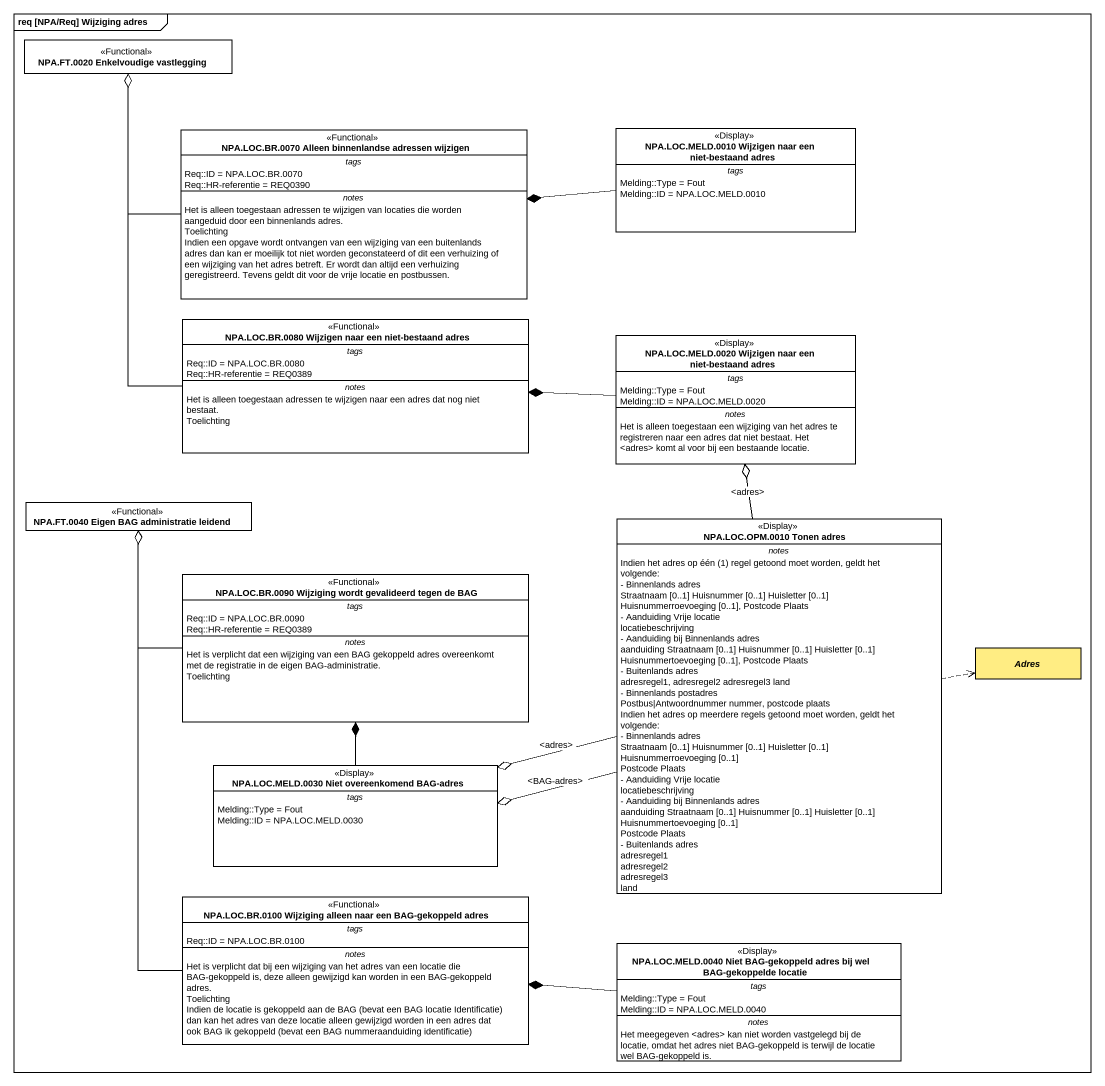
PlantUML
@startuml
mainframe req [NPA/Req] Wijziging adres
hide circle
hide empty members
skinparam classAttributeIconSize 0
class "NPA.FT.0020 Enkelvoudige vastlegging" as NPA_FT_0020_Enkelvoudige <<Functional>>
class "NPA.LOC.BR.0070 Alleen binnenlandse adressen wijzigen" as NPA_LOC_BR_0070_Alleen <<Functional>> {
  -- tags --
  Req::ID = NPA.LOC.BR.0070
  Req::HR-referentie = REQ0390
  -- notes --
  Het is alleen toegestaan adressen te wijzigen van locaties die worden aangeduid door een binnenlands adres.
  Toelichting
  Indien een opgave wordt ontvangen van een wijziging van een buitenlands adres dan kan er moeilijk tot niet worden geconstateerd of dit een verhuizing of een wijziging van het adres betreft. Er wordt dan altijd een verhuizing geregistreerd. Tevens geldt dit voor de vrije locatie en postbussen.
}
class "NPA.LOC.MELD.0010 Wijzigen naar een niet-bestaand adres" as NPA_LOC_MELD_0010_Wijzigen <<Display>> {
  -- tags --
  Melding::Type = Fout
  Melding::ID = NPA.LOC.MELD.0010
}
class "NPA.LOC.BR.0080 Wijzigen naar een niet-bestaand adres" as NPA_LOC_BR_0080_Wijzigen <<Functional>> {
  -- tags --
  Req::ID = NPA.LOC.BR.0080
  Req::HR-referentie = REQ0389
  -- notes --
  Het is alleen toegestaan adressen te wijzigen naar een adres dat nog niet bestaat.
  Toelichting
}
class "NPA.LOC.MELD.0020 Wijzigen naar een niet-bestaand adres" as NPA_LOC_MELD_0020_Wijzigen <<Display>> {
  -- tags --
  Melding::Type = Fout
  Melding::ID = NPA.LOC.MELD.0020
  -- notes --
  Het is alleen toegestaan een wijziging van het adres te registreren naar een adres dat niet bestaat. Het <adres> komt al voor bij een bestaande locatie.
}
class "NPA.FT.0040 Eigen BAG administratie leidend" as NPA_FT_0040_Eigen_BAG <<Functional>>
class "NPA.LOC.OPM.0010 Tonen adres" as NPA_LOC_OPM_0010_Tonen_adres <<Display>> {
  -- notes --
  {field} Indien het adres op één (1) regel getoond moet worden, geldt het volgende:
  - Binnenlands adres
  Straatnaam [0..1] Huisnummer [0..1] Huisletter [0..1] Huisnummerroevoeging [0..1], Postcode Plaats
  - Aanduiding Vrije locatie
  locatiebeschrijving
  - Aanduiding bij Binnenlands adres
  aanduiding Straatnaam [0..1] Huisnummer [0..1] Huisletter [0..1] Huisnummertoevoeging [0..1], Postcode Plaats
  - Buitenlands adres
  adresregel1, adresregel2 adresregel3 land
  - Binnenlands postadres
  Postbus|Antwoordnummer nummer, postcode plaats
  Indien het adres op meerdere regels getoond moet worden, geldt het volgende:
  - Binnenlands adres
  Straatnaam [0..1] Huisnummer [0..1] Huisletter [0..1] Huisnummerroevoeging [0..1]
  Postcode Plaats
  - Aanduiding Vrije locatie
  locatiebeschrijving
  - Aanduiding bij Binnenlands adres
  aanduiding Straatnaam [0..1] Huisnummer [0..1] Huisletter [0..1] Huisnummertoevoeging [0..1]
  Postcode Plaats
  - Buitenlands adres
  adresregel1
  adresregel2
  adresregel3
  land
}
class "NPA.LOC.BR.0090 Wijziging wordt gevalideerd tegen de BAG" as NPA_LOC_BR_0090_Wijziging <<Functional>> {
  -- tags --
  Req::ID = NPA.LOC.BR.0090
  Req::HR-referentie = REQ0389
  -- notes --
  Het is verplicht dat een wijziging van een BAG gekoppeld adres overeenkomt met de registratie in de eigen BAG-administratie.
  Toelichting
}
abstract class Adres #FFED83
class "NPA.LOC.MELD.0030 Niet overeenkomend BAG-adres" as NPA_LOC_MELD_0030_Niet <<Display>> {
  -- tags --
  Melding::Type = Fout
  Melding::ID = NPA.LOC.MELD.0030
}
class "NPA.LOC.BR.0100 Wijziging alleen naar een BAG-gekoppeld adres" as NPA_LOC_BR_0100_Wijziging <<Functional>> {
  -- tags --
  Req::ID = NPA.LOC.BR.0100
  -- notes --
  Het is verplicht dat bij een wijziging van het adres van een locatie die BAG-gekoppeld is, deze alleen gewijzigd kan worden in een BAG-gekoppeld adres.
  Toelichting
  {field} Indien de locatie is gekoppeld aan de BAG (bevat een BAG locatie Identificatie) dan kan het adres van deze locatie alleen gewijzigd worden in een adres dat ook BAG ik gekoppeld (bevat een BAG nummeraanduiding identificatie)
}
class "NPA.LOC.MELD.0040 Niet BAG-gekoppeld adres bij wel BAG-gekoppelde locatie" as NPA_LOC_MELD_0040_Niet_BAG <<Display>> {
  -- tags --
  Melding::Type = Fout
  Melding::ID = NPA.LOC.MELD.0040
  -- notes --
  Het meegegeven <adres> kan niet worden vastgelegd bij de locatie, omdat het adres niet BAG-gekoppeld is terwijl de locatie wel BAG-gekoppeld is.
}
NPA_LOC_BR_0070_Alleen -up-o NPA_FT_0020_Enkelvoudige
NPA_LOC_MELD_0010_Wijzigen -left-* NPA_LOC_BR_0070_Alleen
NPA_LOC_BR_0080_Wijzigen -up-o NPA_FT_0020_Enkelvoudige
NPA_LOC_MELD_0020_Wijzigen -left-* NPA_LOC_BR_0080_Wijzigen
NPA_LOC_OPM_0010_Tonen_adres -up-o NPA_LOC_MELD_0020_Wijzigen : <adres>
NPA_LOC_OPM_0010_Tonen_adres .right.> Adres
NPA_LOC_OPM_0010_Tonen_adres -left-o NPA_LOC_MELD_0030_Niet : <adres>
NPA_LOC_OPM_0010_Tonen_adres -left-o NPA_LOC_MELD_0030_Niet : <BAG-adres>
NPA_LOC_BR_0090_Wijziging -up-o NPA_FT_0040_Eigen_BAG
NPA_LOC_MELD_0030_Niet -up-* NPA_LOC_BR_0090_Wijziging
NPA_LOC_BR_0100_Wijziging -up-o NPA_FT_0040_Eigen_BAG
NPA_LOC_MELD_0040_Niet_BAG -left-* NPA_LOC_BR_0100_Wijziging
@enduml
